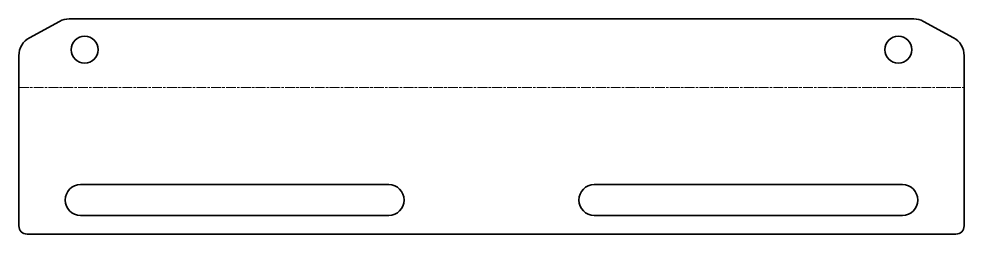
# Model space of a CAD drawing. Header units: millimetres. Extents: x 0 to 230, y 0 to 52.
import ezdxf

# ---------------------------------------------------------------- set-up
doc = ezdxf.new("R2010")
doc.units = ezdxf.units.MM
doc.linetypes.add('Chain', pattern=[13.68, 9.12, -1.14, 2.28, -1.14])
doc.layers.add('SIMUMAK Bend Centerline (ISO)', color=7, linetype='Chain', lineweight=9)
doc.layers.add('SIMUMAK Visible (ISO)', color=7, linetype='Continuous', lineweight=35)

# ---------------------------------------------------------------- blocks, each defined once
blk = doc.blocks.new('SIL-027-CS-01_Sheet_SIL-027-CS-01 (Desplegada)~2')
at = {"layer": 'SIMUMAK Bend Centerline (ISO)', "ltscale": 0.263158}
blk.add_line((-115, 9.5), (115, 9.5), dxfattribs=at)
at = {"layer": 'SIMUMAK Visible (ISO)'}
for p, q in [((-105.12, 25.59), (-112.39, 21.62)), ((-102.73, 26.2), (102.73, 26.2)), ((112.39, 21.62), (105.12, 25.59)), ((-115, -24.2), (-115, 17.23)), ((115, -24.2), (115, 17.23)), ((-100, -14.15), (-25, -14.15)), ((25, -14.15), (100, -14.15)), ((-25, -21.65), (-100, -21.65)), ((100, -21.65), (25, -21.65)), ((-113, -26.2), (113, -26.2))]:
    blk.add_line(p, q, dxfattribs=at)
for centre in [(-99, 18.7), (99, 18.7)]:
    blk.add_circle(centre, 3.3, dxfattribs=at)
at = {"layer": 'SIMUMAK Visible (ISO)', "extrusion": (0, 0, -1)}
for centre, radius, start, end in [((102.73, 21.2), 5, 61.3895, 90), ((-102.73, 21.2), 5, 90, 118.6105), ((110, 17.23), 5, 0, 61.3895), ((-110, 17.23), 5, 118.6105, 180), ((100, -17.9), 3.75, 270, 90), ((25, -17.9), 3.75, 90, 270), ((-25, -17.9), 3.75, 270, 90), ((-100, -17.9), 3.75, 90, 270), ((113, -24.2), 2, 270, 360), ((-113, -24.2), 2, 180, 270)]:
    blk.add_arc(centre, radius, start, end, dxfattribs=at)

msp = doc.modelspace()

# ---------------------------------------------------------------- block references
msp.add_blockref('SIL-027-CS-01_Sheet_SIL-027-CS-01 (Desplegada)~2', (115, 26.2))

doc.saveas('drawing.dxf')
